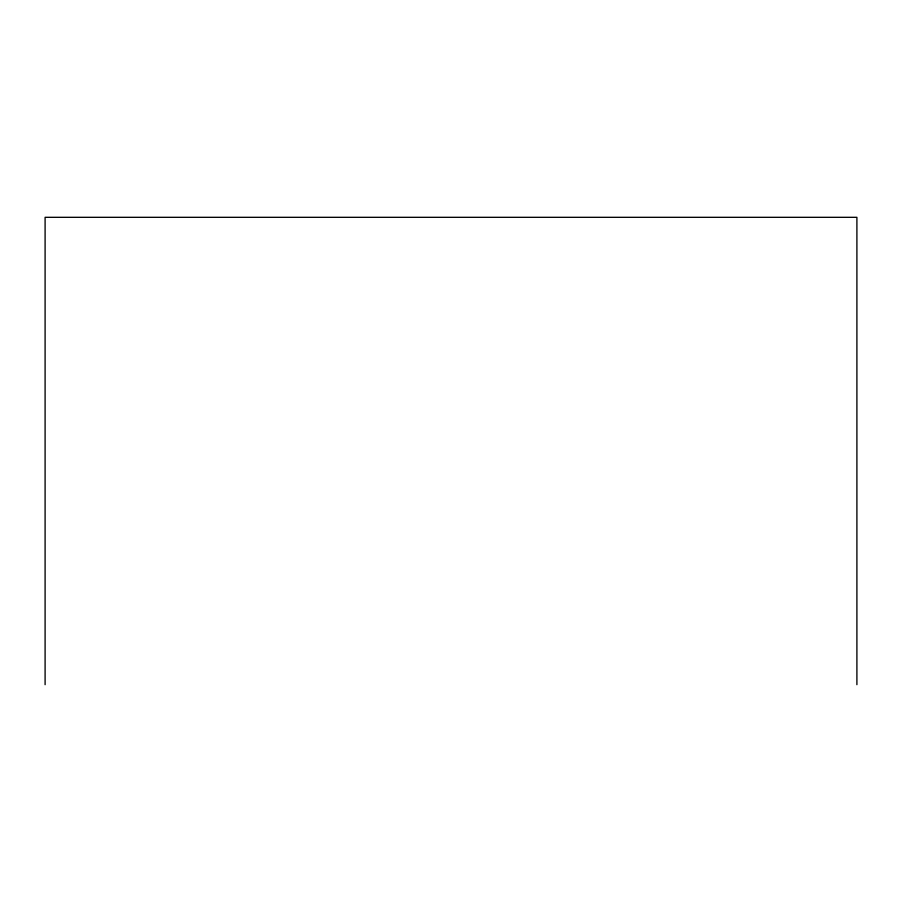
<?xml version="1.0" encoding="UTF-8"?>
<svg xmlns="http://www.w3.org/2000/svg" width="902" height="902" viewBox="0 0 902 902"><rect width="100%" height="100%" fill="white"/><g stroke="black" fill="none" stroke-linecap="round" stroke-linejoin="round"><path stroke-width="1.35" d="M856.9 684.686L856.9 217.314L45.1 217.314L45.1 684.686"/></g></svg>
